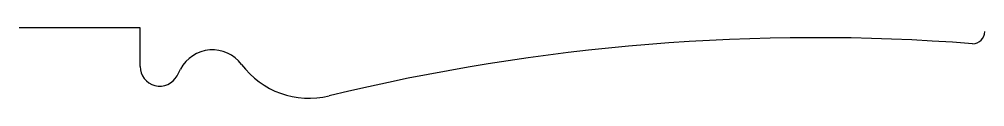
# Model space of a CAD drawing. Header units: millimetres. Extents: x -79.9 to 0, y -17 to -11.2.
import ezdxf

# ---------------------------------------------------------------- set-up
doc = ezdxf.new("R2010")
doc.units = ezdxf.units.MM
doc.layers.get('0').update_dxf_attribs({"true_color": 0xffffff})

msp = doc.modelspace()

# ---------------------------------------------------------------- linework, layer by layer
for p, q in [((-69.924, -11.175), (-79.924, -11.175)), ((-69.924, -14.374), (-69.924, -11.175)), ((-66.863, -15.138), (-66.573, -14.592))]:
    msp.add_line(p, q)
for centre, radius, start, end in [((-1, -11.497), 1, 270, 0), ((-14.03, -183.012), 171.012, 85.63034, 103.61192), ((-63.924, -16), 3, 36.8699, 152), ((-68.298, -14.374), 1.626, 180, 332), ((-55.924, -10), 7, 216.8699, 283.61192)]:
    msp.add_arc(centre, radius, start, end)

doc.saveas('drawing.dxf')
